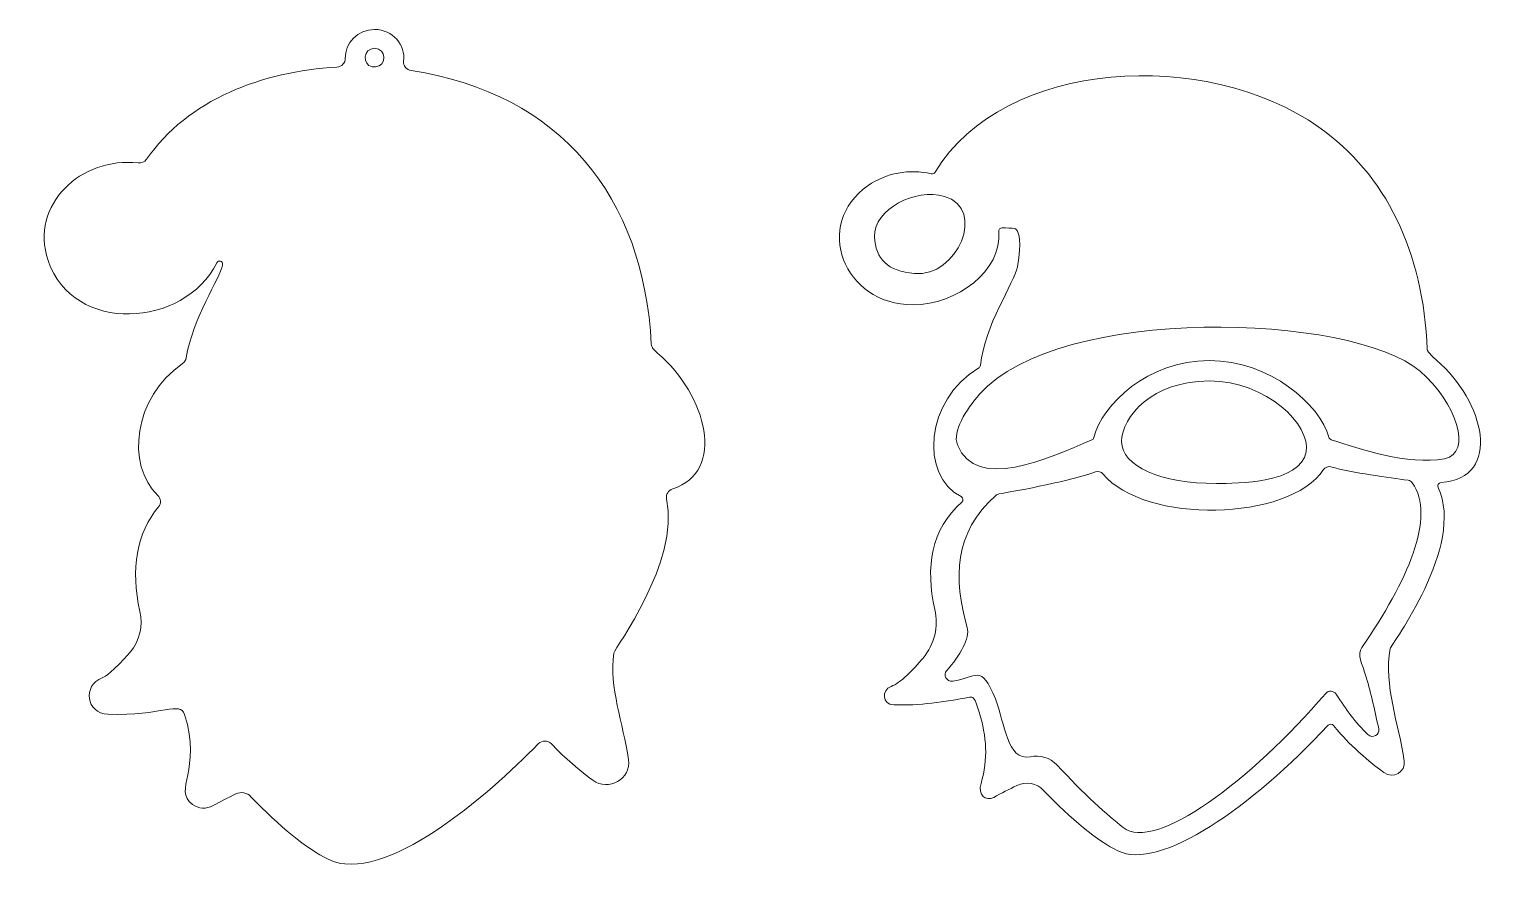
# Model space of a CAD drawing. Header units: inches. Extents: x 0.65 to 9.39, y -0.12 to 4.96.
import ezdxf

# ---------------------------------------------------------------- set-up
doc = ezdxf.new("R2010")
doc.units = ezdxf.units.IN
doc.header["$MEASUREMENT"] = 0
doc.layers.add('_U+0421_U+043B_U+043E_U+0439 1', color=7, linetype='Continuous')

msp = doc.modelspace()

# ---------------------------------------------------------------- linework, layer by layer
at = {"layer": '_U+0421_U+043B_U+043E_U+0439 1', "color": 12, "lineweight": 9, "true_color": 0xe30613}
for points, knots in [([(4.3723, 3.0415), (4.3498, 3.0608), (4.3358, 3.0721), (4.3346, 3.0955), (4.2909, 3.9653), (3.7975, 4.5828), (2.9117, 4.7168), (2.8835, 4.721), (2.8626, 4.7457), (2.8662, 4.7729), (2.8789, 4.8689), (2.8015, 4.9608), (2.6939, 4.9608), (2.5935, 4.9608), (2.5178, 4.8802), (2.5204, 4.7893), (2.5212, 4.7622), (2.4989, 4.7397), (2.4708, 4.7381), (2.0296, 4.713), (1.5841, 4.5442), (1.3424, 4.1911), (1.3314, 4.1751), (1.3118, 4.1667), (1.2921, 4.1691), (0.9534, 4.2091), (0.6477, 3.9203), (0.7579, 3.5918), (0.906, 3.15), (1.5665, 3.1906), (1.7579, 3.5771), (1.7666, 3.5947), (1.7968, 3.5894), (1.7921, 3.564), (1.7777, 3.4877), (1.6141, 3.2454), (1.5773, 3.0143), (1.5751, 3.0001), (1.567, 2.9876), (1.555, 2.9792), (1.2621, 2.7769), (1.2208, 2.3791), (1.408, 2.198), (1.427, 2.1796), (1.4298, 2.1506), (1.413, 2.1303), (1.2836, 1.9738), (1.2454, 1.7614), (1.3026, 1.5097), (1.3222, 1.4238), (1.3009, 1.3359), (1.2443, 1.2686), (1.1454, 1.1511), (1.0953, 1.1231), (1.0784, 1.1166), (0.9619, 1.0713), (0.9829, 0.9048), (1.1132, 0.9004), (1.4353, 0.8892), (1.5414, 0.9802), (1.5672, 0.8992), (1.6734, 0.5669), (1.4956, 0.4553), (1.614, 0.3654), (1.6485, 0.3392), (1.6953, 0.3366), (1.7361, 0.3587), (1.7805, 0.3827), (1.8261, 0.406), (1.8715, 0.4279), (1.9014, 0.4423), (1.9382, 0.4355), (1.9611, 0.4114), (2.127, 0.2367), (2.2939, 0.1014), (2.4188, 0.0401), (2.7476, -0.1214), (3.3684, 0.42), (3.6646, 0.725), (3.6857, 0.7467), (3.7215, 0.7465), (3.7423, 0.7245), (3.8033, 0.6598), (3.8899, 0.5806), (3.9871, 0.5096), (4.0819, 0.4402), (4.2163, 0.5169), (4.1997, 0.6306), (4.168, 0.8485), (4.0828, 1.0589), (4.113, 1.2631), (4.1176, 1.2941), (4.5047, 1.8001), (4.4253, 2.178), (4.4199, 2.2037), (4.4358, 2.2285), (4.4616, 2.2368), (4.7779, 2.338), (4.6656, 2.7908), (4.3723, 3.0415)], [0, 0, 0, 0, 1, 1, 1, 2, 2, 2, 3, 3, 3, 4, 4, 4, 5, 5, 5, 6, 6, 6, 7, 7, 7, 8, 8, 8, 9, 9, 9, 10, 10, 10, 11, 11, 11, 12, 12, 12, 13, 13, 13, 14, 14, 14, 15, 15, 15, 16, 16, 16, 17, 17, 17, 18, 18, 18, 19, 19, 19, 20, 20, 20, 21, 21, 21, 22, 22, 22, 23, 23, 23, 24, 24, 24, 25, 25, 25, 26, 26, 26, 27, 27, 27, 28, 28, 28, 29, 29, 29, 30, 30, 30, 31, 31, 31, 32, 32, 32, 33, 33, 33, 33]), ([(2.699, 4.7385), (2.6928, 4.7388), (2.6865, 4.7392), (2.6802, 4.7394), (2.62, 4.7522), (2.6247, 4.8491), (2.6939, 4.8491), (2.7664, 4.8491), (2.7679, 4.7436), (2.699, 4.7385)], [0, 0, 0, 0, 1, 1, 1, 2, 2, 2, 3, 3, 3, 3]), ([(8.9909, 2.9999), (8.9795, 3.0097), (8.9357, 3.048), (8.9352, 3.0627), (8.9132, 3.6443), (8.691, 4.1003), (8.2923, 4.3819), (7.6319, 4.8484), (6.4259, 4.7928), (6.0177, 4.1144), (6.0129, 4.1065), (6.0035, 4.1027), (5.9942, 4.1048), (5.8633, 4.1351), (5.7286, 4.1103), (5.6205, 4.0352), (5.2914, 3.8062), (5.4707, 3.3281), (5.8866, 3.3281), (6.1472, 3.3281), (6.4162, 3.5324), (6.3947, 3.7623), (6.3936, 3.7742), (6.4033, 3.7845), (6.4157, 3.7844), (6.4408, 3.7843), (6.4727, 3.7827), (6.4872, 3.7805), (6.4926, 3.7797), (6.4973, 3.7768), (6.5005, 3.7725), (6.5129, 3.7562), (6.5338, 3.7047), (6.5056, 3.554), (6.4877, 3.4593), (6.3083, 3.2033), (6.2865, 2.9695), (6.2859, 2.9632), (6.2823, 2.9576), (6.2767, 2.9542), (5.956, 2.7629), (5.9267, 2.3138), (6.1713, 2.1907), (6.1841, 2.1843), (6.1868, 2.1679), (6.1761, 2.1585), (5.9925, 1.9973), (5.9595, 1.7689), (6.0157, 1.5216), (6.0388, 1.4201), (6.0138, 1.3143), (5.9459, 1.2336), (5.8856, 1.162), (5.8123, 1.0866), (5.7568, 1.065), (5.6987, 1.0425), (5.7032, 0.9582), (5.7721, 0.9559), (5.9241, 0.9507), (6.0736, 0.9732), (6.2221, 1.0009), (6.2419, 1.0046), (6.2522, 1.0041), (6.2791, 0.9127), (6.3224, 0.7653), (6.333, 0.6375), (6.2898, 0.4901), (6.269, 0.4195), (6.3185, 0.3821), (6.3647, 0.4071), (6.4102, 0.4317), (6.4561, 0.4552), (6.5026, 0.4776), (6.5558, 0.5032), (6.6203, 0.4912), (6.6604, 0.4489), (6.8226, 0.2782), (6.9832, 0.1477), (7.1018, 0.0895), (7.3468, -0.0307), (7.8966, 0.3469), (8.3475, 0.8349), (8.3565, 0.8447), (8.3725, 0.844), (8.3803, 0.8334), (8.4213, 0.7784), (8.5323, 0.6609), (8.6788, 0.5538), (8.7328, 0.5143), (8.8089, 0.5581), (8.7995, 0.6228), (8.7672, 0.8441), (8.6755, 1.0681), (8.7161, 1.2907), (8.7192, 1.3077), (9.1636, 1.8999), (8.9999, 2.2447), (8.9936, 2.2579), (9.0026, 2.2728), (9.0176, 2.2739), (9.3877, 2.3017), (9.2724, 2.7594), (8.9909, 2.9999)], [0, 0, 0, 0, 1, 1, 1, 2, 2, 2, 3, 3, 3, 4, 4, 4, 5, 5, 5, 6, 6, 6, 7, 7, 7, 8, 8, 8, 9, 9, 9, 10, 10, 10, 11, 11, 11, 12, 12, 12, 13, 13, 13, 14, 14, 14, 15, 15, 15, 16, 16, 16, 17, 17, 17, 18, 18, 18, 19, 19, 19, 20, 20, 20, 21, 21, 21, 22, 22, 22, 23, 23, 23, 24, 24, 24, 25, 25, 25, 26, 26, 26, 27, 27, 27, 28, 28, 28, 29, 29, 29, 30, 30, 30, 31, 31, 31, 32, 32, 32, 33, 33, 33, 34, 34, 34, 34]), ([(5.8939, 3.5133), (5.7373, 3.5284), (5.6626, 3.5981), (5.6589, 3.7328), (5.6544, 3.8975), (5.9017, 4.0201), (6.0729, 3.9711), (6.3242, 3.8992), (6.15, 3.4889), (5.8939, 3.5133)], [0, 0, 0, 0, 1, 1, 1, 2, 2, 2, 3, 3, 3, 3]), ([(9.0378, 2.4157), (8.8177, 2.3749), (8.5352, 2.473), (8.3661, 2.5284), (8.3594, 2.5306), (8.3546, 2.5358), (8.3527, 2.5424), (8.2983, 2.7344), (8.0064, 2.9977), (7.6416, 2.9977), (7.2803, 2.9977), (7.0071, 2.7369), (6.9588, 2.5404), (6.9573, 2.5342), (6.9531, 2.5291), (6.947, 2.5266), (6.6817, 2.4153), (6.263, 2.2188), (6.15, 2.4973), (6.1181, 2.576), (6.2008, 2.7069), (6.2813, 2.7978), (6.2813, 2.7978), (6.2813, 2.7978), (6.2813, 2.7978), (6.7522, 3.33), (8.4865, 3.2795), (8.8927, 2.9346), (9.1074, 2.7524), (9.2078, 2.4472), (9.0378, 2.4157)], [0, 0, 0, 0, 1, 1, 1, 2, 2, 2, 3, 3, 3, 4, 4, 4, 5, 5, 5, 6, 6, 6, 7, 7, 7, 8, 8, 8, 9, 9, 9, 10, 10, 10, 10]), ([(7.1232, 2.5173), (7.1232, 2.6642), (7.3078, 2.8767), (7.6416, 2.8767), (7.9847, 2.8767), (8.2466, 2.6139), (8.2173, 2.4563), (8.1827, 2.2686), (7.8089, 2.2686), (7.6861, 2.2686), (7.3546, 2.2686), (7.1232, 2.3709), (7.1232, 2.5173)], [0, 0, 0, 0, 1, 1, 1, 2, 2, 2, 3, 3, 3, 4, 4, 4, 4]), ([(8.5478, 1.296), (8.5178, 1.2524), (8.5483, 1.2046), (8.5737, 1.1199), (8.6039, 1.019), (8.6252, 0.9179), (8.648, 0.8135), (8.6559, 0.7776), (8.6104, 0.754), (8.5836, 0.7799), (8.5065, 0.8544), (8.455, 0.9263), (8.3957, 1.0193), (8.382, 1.0409), (8.3502, 1.0433), (8.3334, 1.0237), (7.8917, 0.5074), (7.3222, 0.0792), (7.1318, 0.2286), (7.0441, 0.2975), (6.8952, 0.4304), (6.7397, 0.5997), (6.7, 0.6429), (6.6395, 0.6596), (6.5808, 0.6484), (6.443, 0.6222), (6.4329, 0.8446), (6.3746, 0.9908), (6.2884, 1.2067), (6.2613, 1.1138), (6.1217, 1.0967), (6.0854, 1.0922), (6.0623, 1.133), (6.0863, 1.1596), (6.1636, 1.2452), (6.2257, 1.3537), (6.208, 1.4149), (6.1255, 1.7013), (6.1281, 1.9783), (6.3771, 2.1981), (6.3826, 2.203), (6.3895, 2.2062), (6.3969, 2.2073), (6.5222, 2.2265), (6.8256, 2.2865), (6.9693, 2.3376), (6.9847, 2.3431), (7.0018, 2.3382), (7.012, 2.3258), (7.2603, 2.0263), (8.1156, 2.0425), (8.3208, 2.3511), (8.3301, 2.365), (8.3474, 2.3716), (8.3639, 2.3671), (8.4934, 2.3316), (8.7087, 2.3034), (8.822, 2.2878), (8.832, 2.2864), (8.8413, 2.2813), (8.847, 2.2732), (8.9899, 2.0703), (8.8168, 1.6878), (8.5478, 1.296)], [0, 0, 0, 0, 1, 1, 1, 2, 2, 2, 3, 3, 3, 4, 4, 4, 5, 5, 5, 6, 6, 6, 7, 7, 7, 8, 8, 8, 9, 9, 9, 10, 10, 10, 11, 11, 11, 12, 12, 12, 13, 13, 13, 14, 14, 14, 15, 15, 15, 16, 16, 16, 17, 17, 17, 18, 18, 18, 19, 19, 19, 20, 20, 20, 21, 21, 21, 21])]:
    msp.add_open_spline(points, degree=3, knots=knots, dxfattribs=at)

doc.saveas('drawing.dxf')
